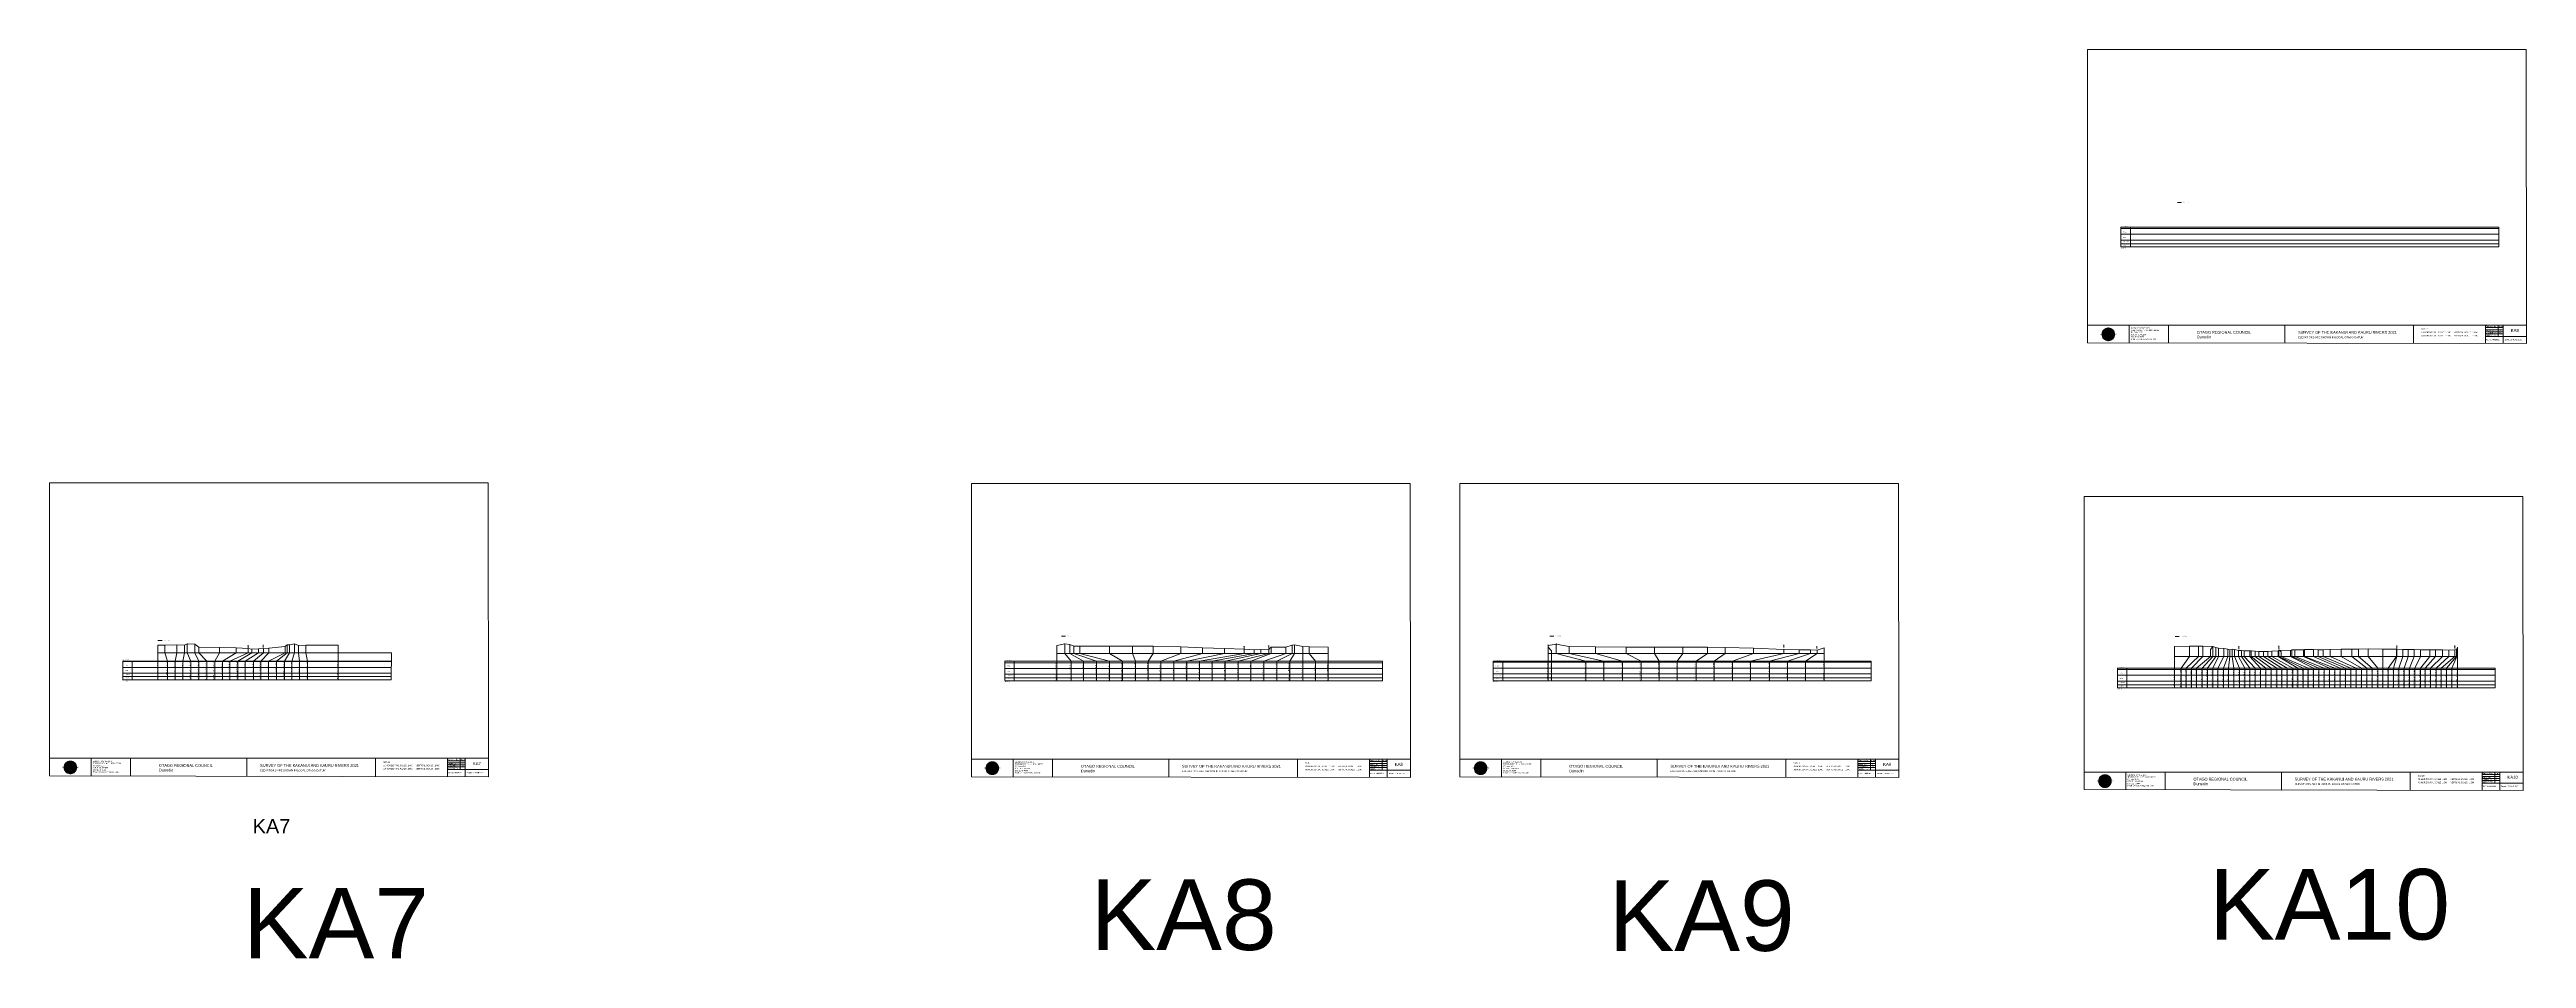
# Model space of a CAD drawing. Header units: millimetres. Extents: x -9371299 to 1075569, y -13754315 to 1425285150.
# Drawn here: x -6372180 to -4637616, y -58191 to 578156 of the extents above; entities that cross this region are included whole.
import ezdxf

# ---------------------------------------------------------------- set-up
doc = ezdxf.new("R2010")
doc.units = ezdxf.units.MM
doc.header["$PDMODE"] = 35
doc.header["$PDSIZE"] = 20
doc.layers.get('0').update_dxf_attribs({"lineweight": 0})
doc.layers.add('geo', color=7, linetype='Continuous', lineweight=0)
doc.styles.get("Standard").update_dxf_attribs({"font": 'arial.ttf'})

# ---------------------------------------------------------------- blocks, each defined once
blk = doc.blocks.new('Geomatics_Circle_SPT')
at = {"layer": 'geo', "color": 2, "linetype": 'Continuous', "lineweight": 0}
for p, q in [((0, 25.2), (-25.2, 0)), ((-24.7, 4.9), (-4.9, 24.7)), ((-24.7, -4.9), (4.9, 24.7)), ((4.9, -24.7), (-24.7, 4.9)), ((-24.7, 0), (0, -24.7)), ((-9.7, 23.3), (-23.3, 9.6)), ((9.7, 23.3), (-23.3, -9.7)), ((-23.3, 9.7), (9.7, -23.3)), ((-21, 14), (-14, 21)), ((-21, -14), (14, 21)), ((14, -21), (-21, 14)), ((0, 0), (-17.8, 17.8)), ((0, 0), (-17.8, -17.8)), ((-14, 21), (21, -14)), ((21, 14), (-14, -21)), ((23.3, -9.7), (-9.7, 23.3)), ((-9.7, -23.3), (23.3, 9.7)), ((-4.9, 24.7), (24.7, -4.9)), ((24.7, 4.9), (-4.9, -24.7)), ((25.2, 0), (0, 25.2)), ((0, 0), (17.8, 17.8)), ((0, 0), (17.8, -17.8)), ((0, -24.8), (25.2, 0)), ((4.9, 24.7), (24.7, 4.9)), ((23.3, 9.7), (9.7, 23.3)), ((14, 21), (21, 14)), ((17.8, 18.1), (17.8, 18.1)), ((-4.9, -24.7), (-24.7, -4.9)), ((-23.3, -9.7), (-9.7, -23.3)), ((-14, -21), (-21, -14)), ((-17.8, -17.8), (-17.8, -17.8)), ((24.7, -4.9), (4.9, -24.7)), ((4.9, -24.7), (4.9, -24.7)), ((9.7, -23.3), (23.3, -9.7)), ((21, -14), (14, -21)), ((18.1, -17.8), (18.1, -17.8))]:
    blk.add_line(p, q, dxfattribs=at)
at = {"layer": 'geo', "color": 1, "linetype": 'Continuous', "lineweight": 0}
for p, q in [((-25.2, 0), (9.7, 23.3)), ((-25.2, 0), (-9.6, 23.3)), ((-25.2, 0), (23.3, 9.7)), ((-25.2, 0), (-23.3, 9.7)), ((-23.3, -9.7), (-25.2, 0)), ((-9.6, -23.3), (-25.2, 0)), ((9.7, -23.3), (-25.2, 0)), ((-4.9, 24.8), (-24.7, -4.9)), ((4.9, 24.7), (-24.7, 4.9)), ((14, 21), (-24.7, -4.9)), ((-14, 21), (-24.7, 4.9)), ((21, 14), (-24.7, 4.9)), ((-21, 14), (-24.7, -4.9)), ((0, 0), (-24.7, 4.9)), ((-24.7, 4.9), (-21, -14)), ((-24.7, 4.9), (-4.9, -24.7)), ((-24.7, 4.9), (14, -21)), ((-24.7, 4.9), (-24.7, 4.9)), ((0, 0), (-24.7, -4.9)), ((-23.3, 9.7), (0, 25.2)), ((-23.3, -9.6), (0, 25.2)), ((-23.3, -9.6), (17.8, 17.8)), ((-23.3, 9.7), (-17.8, 17.9)), ((-23.3, -9.6), (-17.8, 17.9)), ((-23.3, 9.7), (17.8, 17.8)), ((-17.8, -17.8), (-23.3, 9.7)), ((0, -25.2), (-23.3, 9.7)), ((-23.3, 9.7), (17.8, -17.8)), ((-23.3, 9.7), (25.2, 0)), ((-23.3, 9.4), (-23.3, 9.4)), ((-23.3, -9.7), (25.2, 0)), ((4.9, 24.8), (-21, -14)), ((-4.9, 24.7), (-21, 14)), ((14, 21), (-21, 14)), ((-14, 21), (-21, -14)), ((0, 0), (-21, 14)), ((-21, 14), (-14, -21)), ((-21, 14), (4.9, -24.7)), ((-21, 14), (-21, 14)), ((24.7, 4.9), (-21, 14)), ((0, 0), (-21, -14)), ((-17.9, 17.6), (-17.9, 17.6)), ((-17.8, 17.8), (9.7, 23.3)), ((-17.8, 17.8), (-9.6, 23.3)), ((-17.8, -17.8), (9.7, 23.3)), ((-17.8, -17.8), (-9.7, 23.3)), ((-9.7, -23.3), (-17.8, 17.8)), ((-17.8, 17.8), (9.7, -23.3)), ((-17.8, 17.8), (23.3, -9.6)), ((-17.8, 17.8), (23.3, 9.7)), ((-17.8, -17.8), (23.3, 9.7)), ((4.9, 24.7), (-14, 21)), ((-4.9, 24.7), (-14, -20.9)), ((0, 0), (-14, 21)), ((-14, 21), (-4.9, -24.7)), ((-14, 21), (-14, 21)), ((24.7, -4.9), (-14, 21)), ((21, 14), (-14, 21)), ((-14, -21), (24.7, 4.9)), ((0, 0), (-14, -21)), ((-9.8, 23.1), (-9.8, 23.1)), ((-9.7, 23.3), (0, 25.2)), ((-9.7, 23.3), (0, -25.2)), ((-9.7, -23.3), (0, 25.2)), ((-9.6, 23.3), (17.8, -17.8)), ((-9.6, 23.3), (25.2, 0)), ((-9.6, 23.3), (17.8, 17.8)), ((-9.6, -23.3), (17.8, 17.9)), ((25.2, 0), (-9.6, -23.3)), ((0, 0), (-4.9, 24.7)), ((-4.9, 24.7), (-4.9, 24.7)), ((21, -14), (-4.9, 24.7)), ((24.8, 4.9), (-4.9, 24.7)), ((14, 21), (-4.9, 24.7)), ((-4.9, -24.7), (21, 14)), ((0, 0), (-4.9, -24.7)), ((-0.2, 25.1), (-0.2, 25.1)), ((0, 25.2), (9.7, -23.3)), ((0, 25.2), (23.3, -9.7)), ((0, 25.2), (23.3, 9.7)), ((0, 25.2), (9.7, 23.3)), ((0, 0), (4.9, 24.7)), ((0, -25.2), (9.7, 23.3)), ((0, 0), (14, 21)), ((0, 0), (21, 14)), ((23.3, 9.7), (0, -25.2)), ((0, 0), (24.8, 4.9)), ((0, 0), (4.9, -24.7)), ((0, 0), (14, -21)), ((0, 0), (21, -14)), ((0, 0), (24.8, -4.9)), ((21, 14), (4.9, 24.8)), ((14, -21), (4.9, 24.7)), ((24.7, -4.9), (4.9, 24.7)), ((4.9, 24.7), (4.9, 24.7)), ((4.9, -24.7), (14, 21)), ((4.9, -24.7), (24.7, 4.9)), ((9.4, 23.3), (9.4, 23.3)), ((9.7, 23.3), (17.8, -17.8)), ((9.7, 23.3), (25.2, 0)), ((9.7, 23.3), (17.8, 17.9)), ((17.8, 17.8), (9.7, -23.3)), ((25.2, 0), (9.7, -23.3)), ((21, -14), (14, 21)), ((24.7, 4.9), (14, 21)), ((14, 21), (14, 21)), ((14, -21), (21, 14)), ((17.6, 17.9), (17.6, 17.9)), ((17.8, 17.8), (23.3, -9.7)), ((17.8, 17.8), (23.3, 9.7)), ((23.3, 9.7), (17.8, -17.8)), ((24.7, -4.9), (21, 14)), ((21, 14), (21, 14)), ((21, -14), (24.7, 4.9)), ((23.1, 9.8), (23.1, 9.8)), ((23.3, 9.7), (25.2, 0)), ((25.2, 0), (23.3, -9.6)), ((24.7, 4.9), (24.7, 4.9)), ((25.1, 0.2), (25.1, 0.2)), ((-25.2, 0), (23.3, -9.7)), ((-25.1, -0.2), (-25.1, -0.2)), ((-24.7, -4.9), (-24.7, -4.9)), ((-24.7, -4.9), (-14, -21)), ((-24.7, -4.9), (4.9, -24.7)), ((-24.7, -4.9), (21, -14)), ((-17.8, -17.8), (-23.3, -9.7)), ((0, -25.2), (-23.3, -9.6)), ((17.8, -17.8), (-23.3, -9.6)), ((-23.1, -9.8), (-23.1, -9.8)), ((-21, -14), (24.7, -4.9)), ((-21, -14), (-21, -14)), ((-21, -14), (-4.9, -24.7)), ((-21, -14), (14, -21)), ((23.3, -9.7), (-17.8, -17.8)), ((-9.6, -23.3), (-17.8, -17.8)), ((9.7, -23.3), (-17.8, -17.8)), ((-17.6, -17.9), (-17.6, -17.9)), ((-14, -21), (21, -14)), ((-14, -21), (-14, -21)), ((-14, -21), (4.9, -24.7)), ((17.8, -17.8), (-9.7, -23.3)), ((0, -25.2), (-9.7, -23.3)), ((-9.4, -23.3), (-9.4, -23.3)), ((-4.9, -24.7), (24.7, -4.9)), ((-4.9, -24.7), (14, -21)), ((-4.9, -24.7), (-4.9, -24.7)), ((23.3, -9.6), (0, -25.2)), ((9.7, -23.3), (0, -25.2)), ((0.2, -25.1), (0.2, -25.1)), ((4.9, -24.7), (21, -14)), ((4.9, -24.7), (4.9, -24.7)), ((17.8, -17.8), (9.7, -23.3)), ((9.8, -23.1), (9.8, -23.1)), ((14, -21), (24.7, -4.9)), ((14, -21), (14, -21)), ((23.3, -9.6), (17.8, -17.8)), ((17.9, -17.6), (17.9, -17.6)), ((21, -14), (21, -14)), ((23.3, -9.4), (23.3, -9.4)), ((24.7, -4.9), (24.7, -4.9))]:
    blk.add_line(p, q, dxfattribs=at)
at = {"layer": 'geo', "color": 114, "linetype": 'Continuous', "lineweight": 0}
for p, q in [((17.9, 17.8), (-25.2, 0)), ((-24.7, 4.9), (14, 21)), ((-24.7, -4.9), (21, 14)), ((-14, -21), (-24.7, 4.9)), ((9.7, 23.3), (-23.3, 9.7)), ((0, 0), (-23.3, 9.7)), ((-23.3, 9.7), (-9.7, -23.3)), ((0, 0), (-23.3, -9.7)), ((-4.9, -24.7), (-21, 14)), ((-20.9, 14), (4.9, 24.7)), ((24.8, 4.9), (-20.9, -14)), ((0, 25.2), (-17.8, 17.8)), ((-17.8, 17.8), (0, -25.2)), ((-14, 21), (-4.9, 24.7)), ((4.9, -24.7), (-14, 21)), ((0, 0), (-9.7, 23.3)), ((0, 0), (-9.7, -23.3)), ((-4.9, 24.7), (14, -21)), ((17.8, -17.8), (0, 25.2)), ((0, 0), (9.7, 23.3)), ((0, 0), (23.3, 9.7)), ((0, 0), (9.7, -23.3)), ((0, 0), (23.3, -9.7)), ((4.9, 24.7), (21, -14)), ((23.3, -9.7), (9.7, 23.3)), ((14, 21), (24.7, -4.9)), ((25.2, 0), (17.8, 17.8)), ((21, 14), (24.7, 4.9)), ((-25.2, 0), (-17.8, -17.8)), ((-21, -14), (-24.7, -4.9)), ((-17.8, -17.8), (25.2, 0)), ((24.8, -4.9), (-14, -21)), ((-9.6, -23.3), (23.3, -9.7)), ((21, -14), (-4.9, -24.8)), ((0, -25.2), (17.9, -17.8)), ((14, -21), (4.9, -24.8))]:
    blk.add_line(p, q, dxfattribs=at)
at = {"layer": 'geo', "color": 250, "linetype": 'Continuous', "lineweight": 0}
for p, q in [((0, 0), (-25.2, 0)), ((24.7, 4.9), (-24.7, 4.9)), ((-24.7, 4.9), (-24.7, -4.9)), ((-23.3, 9.7), (23.3, 9.7)), ((-23.3, 9.7), (-23.3, 9.7)), ((-23.3, -9.7), (-23.3, 9.7)), ((21, 14), (-21, 14)), ((-21, 14), (-21, -14)), ((-17.8, 17.8), (17.8, 17.8)), ((-17.8, -17.8), (-17.8, 17.8)), ((-14, 21), (-14, 21)), ((14, 21), (-14, 21)), ((-14, 20.9), (-14, -21)), ((-9.7, 23.3), (9.7, 23.3)), ((-9.7, -23.3), (-9.7, 23.3)), ((-4.9, 24.7), (4.9, 24.7)), ((-4.9, 24.7), (-4.9, -24.7)), ((0, 0), (0, 25.2)), ((0, 0), (0, -25.2)), ((0, 0), (25.2, 0)), ((4.9, 24.7), (4.9, -24.7)), ((9.7, -23.3), (9.7, 23.3)), ((14, 21), (14, -21)), ((17.8, -17.8), (17.8, 17.8)), ((21, 14), (21, 14)), ((21, -14), (21, 14)), ((23.3, 9.7), (23.3, -9.7)), ((24.7, 4.9), (24.7, 4.9)), ((24.7, -4.9), (24.7, 4.9)), ((-24.7, -4.9), (24.7, -4.9)), ((23.3, -9.7), (-23.3, -9.7)), ((-21, -14), (21, -14)), ((17.8, -17.8), (-17.8, -17.8)), ((-14, -21), (14, -21)), ((9.7, -23.3), (-9.7, -23.3)), ((-4.9, -24.7), (4.9, -24.7))]:
    blk.add_line(p, q, dxfattribs=at)
blk = doc.blocks.new('GeomaticsNZ TITLE BLOCK')
at = {"color": 7, "linetype": 'Continuous', "lineweight": 0}
for p, q in [((0, 95), (0, 1579)), ((0, 1579), (2363, 1579)), ((2363, 1579), (2364, 95)), ((2364, 95), (0, 95)), ((0, 95), (0, 0)), ((0, 0), (2364, -4)), ((16, 95), (2364, 95)), ((224, 95), (224, 0)), ((2364, 95), (383, 95)), ((436, 95), (436, -1)), ((1063, 95), (1063, -2)), ((1755, 95), (1755, -3)), ((2144, 95), (2144, -3)), ((2144, 82), (2239, 82)), ((2144, 71), (2239, 71)), ((2144, 60), (2239, 60)), ((2144, 49), (2239, 49)), ((2144, 35), (2364, 35)), ((2212, 95), (2212, 36)), ((2239, 95), (2239, -3)), ((2364, -4), (2364, 95))]:
    blk.add_line(p, q, dxfattribs=at)
at = {"color": 7, "linetype": 'Continuous', "lineweight": 0, "xscale": 1.36, "yscale": 1.36, "zscale": 1.36}
blk.add_blockref('Geomatics_Circle_SPT', (112, 46), dxfattribs=at)
at = {"color": 7, "linetype": 'Continuous', "lineweight": 0}
for s, p in [('PK&RR', (2213, 85)), ('ST', (2220, 64)), ('PK', (2220, 51))]:
    blk.add_text(s, height=5, dxfattribs=at).set_placement(p)
at = {"color": 7, "linetype": 'Continuous', "lineweight": 0, "attachment_point": 1}
for s, width, heights, insert, char_height in [('{\\C256;Geomatics N.Z. LTD                   }', 125.08, [15.8], (69, 50), 7), ('{\\C256;GEOMATICS N.Z. LTD                   \\PTELEPHONE:  M 021 023 6 00 55;\\PPO BOX 2177\\PSOUTH DUNEDIN\\PDUNEDIN 9044\\PEmail: geomaticsnz@gmail.com}', 3535.73, [94.7], (234, 83), 7), ('{\\C256;OTAGO REGIONAL COUNCIL\\PDunedin}', 3535.73, [0], (589, 64), 15), ('{\\C256;SURVEY OF THE KAKANUI AND KAURU RIVERS 2021}', 3535.73, [0], (1134, 64), 15), ('{\\C256;ELEVATIONS ARE SHOWN IN LOCAL OTAGO DATUM}', 3535.73, [0], (1134, 35), 10), ('{\\C256;Surveyed by:}', 3535.73, [0], (2145, 92), 7), ('{\\C256;Checked by:}', 3535.73, [0], (2145, 59), 7), ('{\\C256;Approved by:}', 3535.73, [0], (2145, 46), 7), ('{\\C256;JOB No 0032021}', 3535.73, [0], (2145, 21), 7), ('{\\C256;Drawn by:}', 3535.73, [0], (2146, 70), 7), ('{\\C256;Drawn:16-JUNE-2021}', 3535.73, [0], (2245, 21), 7)]:
    blk.add_mtext_dynamic_manual_height_columns(s, width=width, gutter_width=159, heights=heights, dxfattribs=dict(at, insert=insert, char_height=char_height))

msp = doc.modelspace()

# ---------------------------------------------------------------- linework, layer by layer
at = {"color": 1, "lineweight": 0}
for p, q in [((-4882053, 471160), (-4879147, 471160)), ((-5663587, 167387), (-5660680, 167387)), ((-5321594, 167387), (-5318688, 167387)), ((-4883627, 167270), (-4880720, 167270))]:
    msp.add_line(p, q, dxfattribs=at)
at = {"color": 7, "lineweight": 0, "transparency": 33554687}
for p, q in [((-4921655, 453773), (-4657075, 453773)), ((-4921655, 453226), (-4921655, 440075)), ((-4921655, 452926), (-4657075, 452926)), ((-4915020, 453773), (-4915020, 439948)), ((-4657075, 453773), (-4657075, 439948)), ((-4921655, 448804), (-4657075, 448804)), ((-4921655, 444743), (-4657075, 444743)), ((-4921655, 442139), (-4657075, 442139)), ((-4921655, 439948), (-4657075, 439948)), ((-6316666, 150005), (-6320875, 150002)), ((-6320875, 150002), (-6320875, 136852)), ((-6320875, 149612), (-6132737, 149612)), ((-6320875, 145618), (-6132821, 145618)), ((-6320875, 141446), (-6132909, 141446)), ((-6320875, 139126), (-6132957, 139126)), ((-6316666, 150005), (-6132729, 150005)), ((-6314240, 150005), (-6314240, 136852)), ((-6296298, 155853), (-6132606, 155853)), ((-5703189, 150000), (-5438609, 150000)), ((-5703189, 149453), (-5703189, 136303)), ((-5703189, 148892), (-5438609, 148892)), ((-5703189, 144901), (-5438609, 144901)), ((-5703189, 140786), (-5438609, 140786)), ((-5696554, 150000), (-5696554, 136176)), ((-5666827, 155304), (-5476857, 155304)), ((-5438609, 150000), (-5438609, 136176)), ((-5361196, 150000), (-5096616, 150000)), ((-5361196, 149453), (-5361196, 136303)), ((-5361196, 149154), (-5096616, 149154)), ((-5361196, 145031), (-5096616, 145031)), ((-5361196, 140970), (-5096616, 140970)), ((-5354561, 150000), (-5354561, 136176)), ((-5096616, 150000), (-5096616, 136176)), ((-4924018, 145000), (-4659437, 145000)), ((-4924018, 144453), (-4924018, 131303)), ((-4924018, 144154), (-4659437, 144154)), ((-4924018, 140031), (-4659437, 140031)), ((-4917382, 145000), (-4917382, 131176)), ((-4659437, 145000), (-4659437, 131176)), ((-6320875, 136852), (-6133005, 136852)), ((-6317866, 135556), (-6317866, 135556)), ((-5703189, 138338), (-5438609, 138338)), ((-5703189, 136176), (-5438609, 136176)), ((-5700179, 135007), (-5700179, 135007)), ((-5361196, 138366), (-5096616, 138366)), ((-5361196, 136176), (-5096616, 136176)), ((-4924018, 135970), (-4659437, 135970)), ((-4924018, 133366), (-4659437, 133366)), ((-4924018, 131176), (-4659437, 131176))]:
    msp.add_line(p, q, dxfattribs=at)
at = {"lineweight": 0}
for p, q in [((-4921655, 453773), (-4921655, 453226)), ((-5661283, 162116), (-5661283, 155304)), ((-5657617, 161587), (-5657617, 155304)), ((-5654880, 160497), (-5654880, 155304)), ((-5650612, 160517), (-5650612, 155304)), ((-5629802, 160537), (-5629802, 155304)), ((-5613762, 160478), (-5613762, 155304)), ((-5599342, 160418), (-5599342, 155304)), ((-5579884, 159989), (-5579884, 155304)), ((-5564680, 159229), (-5564680, 155304)), ((-5549461, 158720), (-5549461, 155304)), ((-5535631, 158270), (-5535631, 155304)), ((-5528673, 157930), (-5528673, 155304)), ((-5523976, 158071), (-5523976, 155304)), ((-5518218, 158241), (-5518218, 155304)), ((-5516802, 159701), (-5516802, 155304)), ((-5506493, 159691), (-5506493, 155304)), ((-5502089, 161241), (-5502089, 155304)), ((-5500294, 161321), (-5500294, 155304)), ((-5494532, 160302), (-5494532, 155304)), ((-5489963, 159902), (-5489963, 155304)), ((-5322815, 161467), (-5322815, 136176)), ((-5316996, 161947), (-5316996, 155304)), ((-5307953, 160188), (-5307953, 155304)), ((-5289477, 160019), (-5289477, 155304)), ((-5268187, 159790), (-5268187, 155304)), ((-5248197, 159721), (-5248197, 155304)), ((-5228399, 159732), (-5228399, 155304)), ((-5211195, 159723), (-5211195, 155304)), ((-5198700, 159513), (-5198700, 155304)), ((-5178897, 159124), (-5178897, 155304)), ((-5157675, 158225), (-5157675, 155304)), ((-5147049, 157826), (-5147049, 155304)), ((-5139102, 157876), (-5139102, 155304)), ((-5134442, 157626), (-5134442, 155304)), ((-4884061, 160153), (-4884061, 131095)), ((-4873551, 160353), (-4873551, 153320)), ((-4867328, 160353), (-4867328, 153320)), ((-4864301, 160353), (-4864301, 153320)), ((-4857310, 160253), (-4858892, 158045)), ((-4858892, 158045), (-4858892, 153320)), ((-4857259, 160253), (-4857259, 153320)), ((-4855108, 159563), (-4855108, 153320)), ((-4853327, 159083), (-4853327, 153320)), ((-4849567, 158724), (-4849567, 153320)), ((-4846845, 158314), (-4846845, 153320)), ((-4845332, 157804), (-4845332, 153320)), ((-4843630, 158354), (-4843630, 153320)), ((-4842053, 158054), (-4842053, 153320)), ((-4839207, 157524), (-4839207, 153320)), ((-4837242, 157404), (-4837242, 153320)), ((-4835221, 157284), (-4835221, 153320)), ((-4831410, 157124), (-4831410, 153320)), ((-4830287, 157184), (-4830287, 153320)), ((-4827657, 156974), (-4827657, 153320)), ((-4825083, 156794), (-4825083, 153320)), ((-4821796, 156814), (-4821796, 153320)), ((-4818727, 156824), (-4818727, 153320)), ((-4815977, 156994), (-4815977, 153320)), ((-4811588, 157124), (-4811588, 153320)), ((-4810951, 157514), (-4810951, 153320)), ((-4802947, 157484), (-4802947, 153320)), ((-4801863, 157884), (-4801863, 153320)), ((-4799735, 157904), (-4799735, 153320)), ((-4793679, 157925), (-4793679, 153320)), ((-4792962, 158195), (-4792962, 153320)), ((-4786817, 158195), (-4786817, 153320)), ((-4783577, 157835), (-4783577, 153320)), ((-4779923, 157905), (-4779923, 153320)), ((-4774987, 158225), (-4774987, 153320)), ((-4767280, 158365), (-4767280, 153320)), ((-4759869, 158415), (-4759869, 153320)), ((-4755132, 158405), (-4755132, 153320)), ((-4748423, 158465), (-4748423, 153320)), ((-4738135, 158376), (-4738135, 153320)), ((-4728523, 158276), (-4728523, 153320)), ((-4728439, 158236), (-4728439, 153320)), ((-4728306, 158865), (-4728306, 160932)), ((-4724116, 158196), (-4724116, 153320)), ((-4720452, 158116), (-4720452, 153320)), ((-4716260, 158076), (-4716260, 153320)), ((-4711808, 157966), (-4711808, 153320)), ((-4705370, 157886), (-4705370, 153320)), ((-4701299, 157886), (-4701299, 153320)), ((-4696361, 157776), (-4696361, 153320)), ((-4691916, 157686), (-4691916, 153320)), ((-4687762, 158758), (-4687762, 160825)), ((-4687762, 157917), (-4687762, 153320)), ((-4686590, 158247), (-4686590, 153320)), ((-4686330, 158247), (-4686330, 153320)), ((-5703189, 150000), (-5703189, 149453)), ((-5661283, 155304), (-5656733, 150000)), ((-5657617, 155304), (-5648105, 150000)), ((-5656733, 136176), (-5656733, 150000)), ((-5654880, 155304), (-5639079, 150000)), ((-5650612, 155304), (-5629918, 150000)), ((-5648105, 136176), (-5648105, 150000)), ((-5639079, 136176), (-5639079, 150000)), ((-5629918, 136176), (-5629918, 150000)), ((-5629802, 155304), (-5620745, 150000)), ((-5620745, 136176), (-5620745, 150000)), ((-5613762, 155304), (-5611658, 150000)), ((-5611658, 136176), (-5611658, 150000)), ((-5599342, 155304), (-5602914, 150000)), ((-5602914, 136176), (-5602914, 150000)), ((-5579884, 155304), (-5593998, 150000)), ((-5593998, 136176), (-5593998, 150000)), ((-5564680, 155304), (-5584860, 150000)), ((-5584860, 136176), (-5584860, 150000)), ((-5549461, 155304), (-5575841, 150000)), ((-5575841, 136176), (-5575841, 150000)), ((-5535631, 155304), (-5566832, 150000)), ((-5566832, 136176), (-5566832, 150000)), ((-5528673, 155304), (-5557947, 150000)), ((-5557947, 136176), (-5557947, 150000)), ((-5523976, 155304), (-5548915, 150000)), ((-5548915, 136176), (-5548915, 150000)), ((-5518218, 155304), (-5539809, 150000)), ((-5539809, 136176), (-5539809, 150000)), ((-5516802, 155304), (-5530849, 150000)), ((-5530849, 136176), (-5530849, 150000)), ((-5506493, 155304), (-5521777, 150000)), ((-5521777, 136176), (-5521777, 150000)), ((-5502089, 155304), (-5512716, 150000)), ((-5512716, 136176), (-5512716, 150000)), ((-5500294, 155304), (-5503655, 150000)), ((-5503655, 136176), (-5503655, 150000)), ((-5494560, 136176), (-5494560, 150000)), ((-5494532, 155304), (-5494532, 150000)), ((-5489963, 155304), (-5485569, 150000)), ((-5485569, 136176), (-5485569, 150000)), ((-5361196, 150000), (-5361196, 149453)), ((-5322815, 155304), (-5129382, 155304)), ((-5316996, 155304), (-5296373, 150000)), ((-5307953, 155304), (-5283669, 150000)), ((-5296373, 136176), (-5296373, 150000)), ((-5289477, 155304), (-5270632, 150000)), ((-5283669, 136176), (-5283669, 150000)), ((-5270632, 136176), (-5270632, 150000)), ((-5268187, 155304), (-5257685, 150000)), ((-5257685, 136176), (-5257685, 150000)), ((-5248197, 155304), (-5244906, 150000)), ((-5244906, 136176), (-5244906, 150000)), ((-5228399, 155304), (-5232264, 150000)), ((-5232264, 136176), (-5232264, 150000)), ((-5211195, 155304), (-5219170, 150000)), ((-5219170, 136176), (-5219170, 150000)), ((-5198700, 155304), (-5206477, 150000)), ((-5206477, 136176), (-5206477, 150000)), ((-5178897, 155304), (-5193530, 150000)), ((-5193530, 136176), (-5193530, 150000)), ((-5157675, 155304), (-5180996, 150000)), ((-5180996, 136176), (-5180996, 150000)), ((-5147049, 155304), (-5167818, 150000)), ((-5167818, 136176), (-5167818, 150000)), ((-5139102, 155304), (-5155110, 150000)), ((-5155110, 136176), (-5155110, 150000)), ((-5134442, 155304), (-5142426, 150000)), ((-5142426, 136176), (-5142426, 150000)), ((-4924018, 145000), (-4924018, 144453)), ((-4884061, 153320), (-4685974, 153320)), ((-4873551, 153320), (-4879485, 145000)), ((-4879485, 131176), (-4879485, 145000)), ((-4867328, 153320), (-4875999, 145000)), ((-4875999, 131176), (-4875999, 145000)), ((-4864301, 153320), (-4872302, 145000)), ((-4872302, 131176), (-4872302, 145000)), ((-4858892, 153320), (-4868587, 145000)), ((-4868587, 131176), (-4868587, 145000)), ((-4857259, 153320), (-4864786, 145000)), ((-4864786, 131176), (-4864786, 145000)), ((-4855108, 153320), (-4861055, 145000)), ((-4861055, 131176), (-4861055, 145000)), ((-4853327, 153320), (-4857306, 145000)), ((-4857306, 131176), (-4857306, 145000)), ((-4849567, 153320), (-4853663, 145000)), ((-4853663, 131176), (-4853663, 145000)), ((-4846845, 153320), (-4849882, 145000)), ((-4849882, 131176), (-4849882, 145000)), ((-4845332, 153320), (-4846229, 145000)), ((-4846229, 131176), (-4846229, 145000)), ((-4843630, 153320), (-4842478, 145000)), ((-4842478, 131176), (-4842478, 145000)), ((-4842053, 153320), (-4838638, 145000)), ((-4839207, 153320), (-4834932, 145000)), ((-4838638, 131176), (-4838638, 145000)), ((-4837242, 153320), (-4831251, 145000)), ((-4835221, 153320), (-4827620, 145000)), ((-4834932, 131176), (-4834932, 145000)), ((-4831410, 153320), (-4823790, 145000)), ((-4831251, 131176), (-4831251, 145000)), ((-4830287, 153320), (-4820097, 145000)), ((-4827657, 153320), (-4816320, 145000)), ((-4827620, 131176), (-4827620, 145000)), ((-4825083, 153320), (-4812501, 145000)), ((-4823790, 131176), (-4823790, 145000)), ((-4821796, 153320), (-4808976, 145000)), ((-4820097, 131176), (-4820097, 145000)), ((-4818727, 153320), (-4805157, 145000)), ((-4816320, 131176), (-4816320, 145000)), ((-4815977, 153320), (-4801254, 145000)), ((-4812501, 131176), (-4812501, 145000)), ((-4811588, 153320), (-4797801, 145000)), ((-4810951, 153320), (-4794038, 145000)), ((-4809412, 153320), (-4790440, 145000)), ((-4808976, 131176), (-4808976, 145000)), ((-4805157, 131176), (-4805157, 145000)), ((-4802947, 153320), (-4786661, 145000)), ((-4801863, 153320), (-4783032, 145000)), ((-4801254, 131176), (-4801254, 145000)), ((-4799735, 153320), (-4779260, 145000)), ((-4797801, 131176), (-4797801, 145000)), ((-4794038, 131176), (-4794038, 145000)), ((-4793679, 153320), (-4775438, 145000)), ((-4792962, 153320), (-4771736, 145000)), ((-4790440, 131176), (-4790440, 145000)), ((-4786817, 153320), (-4768066, 145000)), ((-4786661, 131176), (-4786661, 145000)), ((-4783577, 153320), (-4764277, 145000)), ((-4783032, 131176), (-4783032, 145000)), ((-4779923, 153320), (-4760508, 145000)), ((-4779260, 131176), (-4779260, 145000)), ((-4775438, 131176), (-4775438, 145000)), ((-4774987, 153320), (-4756824, 145000)), ((-4771736, 131176), (-4771736, 145000)), ((-4768066, 131176), (-4768066, 145000)), ((-4767280, 153320), (-4753139, 145000)), ((-4764277, 131176), (-4764277, 145000)), ((-4760508, 131176), (-4760508, 145000)), ((-4759869, 153320), (-4749395, 145000)), ((-4756824, 131176), (-4756824, 145000)), ((-4755132, 153320), (-4745670, 145000)), ((-4753139, 131176), (-4753139, 145000)), ((-4749395, 131176), (-4749395, 145000)), ((-4749395, 131176), (-4749395, 145000)), ((-4748423, 153320), (-4741800, 145000)), ((-4745670, 131176), (-4745670, 145000)), ((-4741800, 131176), (-4741800, 145000)), ((-4738135, 153320), (-4738277, 145000)), ((-4738277, 131176), (-4738277, 145000)), ((-4728523, 153320), (-4734383, 145000)), ((-4734383, 131176), (-4734383, 145000)), ((-4728439, 153320), (-4730778, 145000)), ((-4730778, 131176), (-4730778, 145000)), ((-4724116, 153320), (-4727042, 145000)), ((-4727042, 131176), (-4727042, 145000)), ((-4720452, 153320), (-4723349, 145000)), ((-4723349, 131176), (-4723349, 145000)), ((-4716260, 153320), (-4719607, 145000)), ((-4719607, 131176), (-4719607, 145000)), ((-4711808, 153320), (-4715887, 145000)), ((-4715887, 131176), (-4715887, 145000)), ((-4705370, 153320), (-4711782, 145000)), ((-4711782, 145000), (-4711782, 131176)), ((-4701299, 153320), (-4708486, 145000)), ((-4708486, 131176), (-4708486, 145000)), ((-4696361, 153320), (-4704846, 145000)), ((-4704846, 131176), (-4704846, 145000)), ((-4691916, 153320), (-4700937, 145000)), ((-4700937, 131176), (-4700937, 145000)), ((-4687762, 153320), (-4697346, 145000)), ((-4697346, 131176), (-4697346, 145000)), ((-4686590, 153320), (-4693499, 145000)), ((-4693499, 131176), (-4693499, 145000)), ((-4686330, 153320), (-4689821, 145000)), ((-4689821, 131176), (-4689821, 145000))]:
    msp.add_line(p, q, dxfattribs=at)
at = {"color": 1, "lineweight": 0, "transparency": 33554687}
msp.add_line((-6296298, 164468), (-6293391, 164468), dxfattribs=at)
at = {"color": 7, "lineweight": 0}
for p, q in [((-6296298, 161185), (-6296298, 136852)), ((-6291369, 161125), (-6291369, 155853)), ((-6283018, 161285), (-6283018, 155853)), ((-6277614, 161255), (-6277614, 155853)), ((-6275701, 162175), (-6275701, 155853)), ((-6267611, 159765), (-6267611, 155853)), ((-6253119, 159544), (-6253119, 155853)), ((-6241496, 159274), (-6241496, 155853)), ((-6232990, 159368), (-6232990, 161215)), ((-6230414, 158354), (-6230414, 155853)), ((-6225798, 158633), (-6225798, 155853)), ((-6222467, 159481), (-6222467, 161329)), ((-6218620, 159113), (-6218620, 155853)), ((-6207129, 160283), (-6207129, 155853)), ((-6205836, 161353), (-6205836, 155853)), ((-6204114, 161323), (-6204114, 155853)), ((-6200700, 162143), (-6200700, 155853)), ((-6197873, 160863), (-6197873, 155853)), ((-6192652, 161093), (-6192652, 155853)), ((-6169990, 161042), (-6169990, 136852)), ((-5666827, 160896), (-5666827, 136176)), ((-5535681, 158570), (-5535681, 160417)), ((-5518295, 158983), (-5518295, 160830)), ((-5476857, 159793), (-5476857, 136176)), ((-5157629, 159456), (-5157629, 161303)), ((-5134456, 158702), (-5134456, 160550)), ((-5129382, 159377), (-5129382, 136176)), ((-4839103, 158251), (-4839103, 160504)), ((-4810958, 158335), (-4810958, 160596)), ((-4685974, 159627), (-4685974, 131176)), ((-6291369, 155853), (-6289531, 150005)), ((-6289531, 136852), (-6289531, 150005)), ((-6283018, 155853), (-6284195, 150005)), ((-6284195, 136852), (-6284195, 150005)), ((-6277614, 155853), (-6278854, 150005)), ((-6278854, 136852), (-6278854, 150005)), ((-6275701, 155853), (-6273295, 150005)), ((-6273295, 136852), (-6273295, 150005)), ((-6267611, 155853), (-6262055, 150005)), ((-6262055, 136852), (-6262055, 150005)), ((-6253119, 155853), (-6256374, 150005)), ((-6256374, 136852), (-6256374, 150005)), ((-6241496, 155853), (-6251136, 150005)), ((-6251136, 136852), (-6251136, 150005)), ((-6230414, 155853), (-6240296, 150005)), ((-6240296, 136852), (-6240296, 150005)), ((-6225798, 155853), (-6235077, 150005)), ((-6235077, 136852), (-6235077, 150005)), ((-6218620, 155853), (-6224158, 150005)), ((-6224158, 136852), (-6224158, 150005)), ((-6207129, 155853), (-6218762, 150005)), ((-6218762, 136852), (-6218762, 150005)), ((-6205836, 155853), (-6213263, 150005)), ((-6213263, 136852), (-6213263, 150005)), ((-6204114, 155853), (-6207689, 150005)), ((-6207689, 136852), (-6207689, 150005)), ((-6200700, 155853), (-6202390, 150005)), ((-6202390, 136852), (-6202390, 150005)), ((-6197873, 155853), (-6197082, 150005)), ((-6197082, 136852), (-6197082, 150005)), ((-6192652, 155853), (-6191574, 150005)), ((-6191574, 136852), (-6191574, 150005)), ((-6132606, 155853), (-6133005, 136852))]:
    msp.add_line(p, q, dxfattribs=at)
at = {"color": 1, "lineweight": 0}
for points in [[(-6296298, 161185), (-6291369, 161125), (-6283018, 161285), (-6277614, 161255), (-6275701, 162175), (-6270375, 161865), (-6267611, 159765), (-6253119, 159544), (-6241496, 159274), (-6232992, 158704), (-6230414, 158354), (-6225798, 158633), (-6222428, 158783), (-6218620, 159113), (-6207129, 160283), (-6205836, 161353), (-6204114, 161323), (-6200700, 162143), (-6197873, 160863), (-6192652, 161093), (-6169990, 161042)], [(-5666827, 160896), (-5661283, 162116), (-5657617, 161587), (-5654880, 160497), (-5650612, 160517), (-5629802, 160537), (-5613762, 160478), (-5599342, 160418), (-5579884, 159989), (-5564680, 159229), (-5549461, 158720), (-5535631, 158270), (-5528673, 157930), (-5523976, 158071), (-5518218, 158241), (-5516802, 159701), (-5506493, 159691), (-5502089, 161241), (-5500294, 161321), (-5494532, 160302), (-5489963, 159902), (-5476747, 159792)], [(-5322815, 161467), (-5322766, 160957), (-5316996, 161947), (-5307953, 160188), (-5289477, 160019), (-5268187, 159790), (-5248197, 159721), (-5228399, 159732), (-5211195, 159723), (-5198700, 159513), (-5178897, 159124), (-5157675, 158225), (-5147049, 157826), (-5139102, 157876), (-5134442, 157626), (-5129382, 159377)], [(-4884061, 160153), (-4873551, 160353), (-4867328, 160353), (-4864301, 160353), (-4857310, 160253), (-4857259, 160253), (-4855108, 159563), (-4853327, 159083), (-4849567, 158724), (-4846845, 158314), (-4845332, 157804), (-4843630, 158354), (-4842053, 158054), (-4839207, 157524), (-4837242, 157404), (-4835221, 157284), (-4831410, 157124), (-4830287, 157184), (-4827657, 156974), (-4825083, 156794), (-4821796, 156814), (-4818727, 156824), (-4815977, 156994), (-4811588, 157124), (-4810951, 157514), (-4810609, 157684), (-4802947, 157484), (-4801863, 157884), (-4799735, 157904), (-4793679, 157925), (-4792962, 158195), (-4786817, 158195), (-4783172, 157835), (-4779923, 157905), (-4774987, 158225), (-4767280, 158365), (-4759869, 158415), (-4755132, 158405), (-4748423, 158465), (-4737736, 158376), (-4728523, 158276), (-4728439, 158236), (-4724116, 158196), (-4720452, 158116), (-4716260, 158076), (-4711808, 157966), (-4705370, 157886), (-4701299, 157886), (-4696361, 157776), (-4691916, 157686), (-4687762, 157917), (-4686590, 158247), (-4686330, 158247), (-4685974, 159627)]]:
    msp.add_lwpolyline(points, dxfattribs=at)
at = {"color": 7, "lineweight": 0}
for points in [[(-6270375, 161865), (-6270375, 155853), (-6267553, 150005), (-6267553, 136852)], [(-6232992, 158704), (-6232992, 155853), (-6245806, 150005), (-6245806, 136852)], [(-6222428, 158783), (-6222428, 155853), (-6229346, 150005), (-6229346, 136852)]]:
    msp.add_lwpolyline(points, dxfattribs=at)
at = {"lineweight": 0}
for points in [[(-5322766, 160957), (-5322766, 159734), (-5320337, 157286), (-5320337, 136176)], [(-4810609, 157684), (-4809412, 156462), (-4809412, 153320)]]:
    msp.add_lwpolyline(points, dxfattribs=at)
at = {"color": 7, "lineweight": 0}
for p in [(-6296298, 161185), (-6291369, 161125), (-6283018, 161285), (-6277614, 161255), (-6275701, 162175), (-6270375, 161865), (-6267611, 159765), (-6253119, 159544), (-6241496, 159274), (-6232992, 158704), (-6230414, 158354), (-6225798, 158633), (-6222428, 158783), (-6218620, 159113), (-6207129, 160283), (-6205836, 161353), (-6204114, 161323), (-6200700, 162143), (-6197873, 160863), (-6192652, 161093), (-6169990, 161042), (-5666827, 160896), (-5661283, 162116), (-5657617, 161587), (-5654880, 160497), (-5650612, 160517), (-5629802, 160537), (-5613762, 160478), (-5599342, 160418), (-5579884, 159989), (-5564680, 159229), (-5549461, 158720), (-5535631, 158270), (-5528673, 157930), (-5523976, 158071), (-5518218, 158241), (-5516802, 159701), (-5506493, 159691), (-5502089, 161241), (-5500294, 161321), (-5494532, 160302), (-5489963, 159902), (-5476857, 159792), (-5322815, 161467), (-5322766, 160957), (-5316996, 161947), (-5307953, 160188), (-5289477, 160019), (-5268187, 159790), (-5248197, 159721), (-5228399, 159732), (-5211195, 159723), (-5198700, 159513), (-5178897, 159124), (-5157675, 158225), (-5147049, 157826), (-5139102, 157876), (-5134442, 157626), (-5129382, 159377), (-4884061, 160153), (-4873551, 160353), (-4867328, 160353), (-4864301, 160373), (-4857310, 160253), (-4857259, 160253), (-4855108, 159563), (-4853327, 159083), (-4849567, 158724), (-4846845, 158314), (-4845332, 157804), (-4843630, 158354), (-4842053, 158054), (-4839207, 157524), (-4837242, 157404), (-4835221, 157284), (-4831410, 157124), (-4830287, 157184), (-4827657, 156974), (-4825083, 156794), (-4821796, 156814), (-4818727, 156824), (-4815977, 156994), (-4811588, 157124), (-4810951, 157514), (-4810609, 157684), (-4802947, 157484), (-4801863, 157884), (-4799735, 157904), (-4793679, 157925), (-4792962, 158195), (-4786817, 158195), (-4783577, 157835), (-4779923, 157905), (-4774987, 158225), (-4767280, 158365), (-4759869, 158415), (-4755132, 158405), (-4748423, 158465), (-4738135, 158376), (-4728523, 158276), (-4728439, 158236), (-4724116, 158196), (-4720452, 158116), (-4716260, 158076), (-4711808, 157966), (-4705370, 157886), (-4701299, 157886), (-4696361, 157776), (-4691916, 157686), (-4687762, 157917), (-4686590, 158257), (-4686330, 158247), (-4685974, 159627)]:
    msp.add_point(p, dxfattribs=at)

# ---------------------------------------------------------------- block references
at = {"color": 7, "lineweight": 0, "xscale": 130.037656131007, "yscale": 130.037656131007, "zscale": 130.037656131007}
for p in [(-4945023, 372796), (-6372180, 69573), (-5726557, 69024), (-5384564, 69024), (-4947386, 59985)]:
    msp.add_blockref('GeomaticsNZ TITLE BLOCK', p, dxfattribs=at)

# ---------------------------------------------------------------- texts
at = {"color": 7, "lineweight": 0, "transparency": 33554687}
for s, height, p in [('Ground Level', 473.07, (-4877861, 471160)), ('DATUM 150.00', 473.07, (-4921722, 453909)), ('Section KA9', 473.07, (-4921722, 439030)), ('Ground Level', 473.07, (-4920263, 443511)), ('Chainage', 473.1, (-4920261, 441187)), ('Easting', 473.1, (-4920280, 446301)), ('Northing', 473.1, (-4920211, 450160)), ('Ground Level', 473.07, (-6292106, 164468)), ('Ground Level', 473.07, (-5659395, 167387)), ('Ground Level', 473.07, (-5317402, 167387)), ('Ground Level', 473.07, (-4879434, 167270)), ('DATUM 150.00', 473.07, (-6320942, 150459)), ('Ground Level', 473.07, (-6319483, 140288)), ('Easting', 473.1, (-6319500, 143077)), ('Northing', 473.1, (-6319431, 146937)), ('DATUM 150.00', 473.07, (-5703256, 150136)), ('Ground Level', 473.07, (-5701797, 139739)), ('Easting', 473.1, (-5701814, 142528)), ('Northing', 473.1, (-5701745, 146387)), ('DATUM 150.00', 473.07, (-5361263, 150136)), ('Ground Level', 473.07, (-5359804, 139739)), ('Easting', 473.1, (-5359821, 142528)), ('Northing', 473.1, (-5359752, 146387)), ('DATUM 145.00', 473.07, (-4924085, 145136)), ('Northing', 473.1, (-4922574, 141387)), ('Section KA7', 473.07, (-6320942, 135807)), ('Chainage', 473.1, (-6319481, 137964)), ('Section KA8', 473.07, (-5703256, 135258)), ('Chainage', 473.1, (-5701795, 137414)), ('Section KA9', 473.07, (-5361263, 135258)), ('Chainage', 473.1, (-5359802, 137414)), ('Section KA10', 473.07, (-4924085, 130258)), ('Ground Level', 473.07, (-4922626, 134739)), ('Chainage', 473.1, (-4922623, 132414)), ('Easting', 473.1, (-4922643, 137528))]:
    msp.add_text(s, height=height, dxfattribs=at).set_placement(p)
at = {"color": 7, "lineweight": 0}
for s, height, p in [('SCALE :  ', 1005.5, (-4711307, 381948)), ('KA9', 2154.7, (-4648592, 380375)), ('A1 HORIZONTAL SCALE  1:400      VERTICAL SCALE   1:400 ', 1005.54, (-4711261, 379624)), ('A3 HORIZONTAL SCALE  1:800      VERTICAL SCALE   1:800', 1005.54, (-4711261, 377301)), ('A1 HORIZONTAL SCALE  1:400      VERTICAL SCALE   1:400 ', 1005.54, (-6138418, 76401)), ('A3 HORIZONTAL SCALE  1:800      VERTICAL SCALE   1:800', 1005.54, (-6138418, 74077)), ('SCALE :  ', 1005.5, (-6138464, 78725)), ('KA7', 2154.7, (-6075749, 77152)), ('A1 HORIZONTAL SCALE  1:400      VERTICAL SCALE   1:400 ', 1005.54, (-5492794, 75852)), ('A3 HORIZONTAL SCALE  1:800      VERTICAL SCALE   1:800', 1005.54, (-5492794, 73528)), ('SCALE :  ', 1005.5, (-5492841, 78176)), ('KA8', 2154.7, (-5430125, 76602)), ('A1 HORIZONTAL SCALE  1:400      VERTICAL SCALE   1:400 ', 1005.54, (-5150802, 75852)), ('A3 HORIZONTAL SCALE  1:800      VERTICAL SCALE   1:800', 1005.54, (-5150802, 73528)), ('SCALE :  ', 1005.5, (-5150848, 78176)), ('KA9', 2154.7, (-5088133, 76602)), ('SCALE :  ', 1005.5, (-4713670, 69137)), ('KA10', 2154.7, (-4650954, 67564)), ('A1 HORIZONTAL SCALE  1:400      VERTICAL SCALE   1:400 ', 1005.54, (-4713623, 66813)), ('A3 HORIZONTAL SCALE  1:800      VERTICAL SCALE   1:800', 1005.54, (-4713623, 64489)), ('KA7', 10000, (-6229942, 29416)), ('KA10', 49394.5, (-4859892, -44936)), ('KA7', 49394.5, (-6236795, -58191)), ('KA8', 49394.5, (-5643210, -52274)), ('KA9', 49394.5, (-5280417, -52895))]:
    msp.add_text(s, height=height, dxfattribs=at).set_placement(p)
for s, p in [('  4.92  161.19  1426019.94  5007054.96', (-6296467, 136953)), ('  9.85  161.13  1426014.45  5007051.74', (-6289843, 136903)), (' 18.20  161.29  1426007.13  5007046.46', (-6284392, 136799)), (' 23.61  161.26  1426002.91  5007042.54', (-6278940, 136900)), (' 25.52  162.18  1426001.42  5007041.23', (-6273489, 136890)), (' 30.85  161.87  1425996.45  5007039.27', (-6268037, 136862)), (' 33.61  159.77  1425994.10  5007037.78', (-6262586, 136852)), (' 48.10  159.54  1425981.03  5007031.52', (-6257134, 136883)), (' 59.73  159.27  1425970.58  5007026.43', (-6251683, 136833)), (' 68.23  158.70  1425962.88  5007022.82', (-6246231, 136828)), (' 70.81  158.35  1425960.64  5007021.53', (-6240780, 136804)), (' 75.42  158.63  1425956.50  5007019.49', (-6235328, 136794)), (' 78.79  158.78  1425953.37  5007018.22', (-6229877, 136784)), (' 82.60  159.11  1425950.04  5007016.36', (-6224425, 136784)), (' 94.09  160.28  1425941.07  5007008.65', (-6218974, 136772)), (' 95.39  161.35  1425938.66  5007010.53', (-6213523, 136762)), (' 97.11  161.32  1425936.90  5007010.21', (-6208071, 136752)), ('100.52  162.14  1425933.96  5007008.45', (-6202620, 136790)), ('103.35  160.86  1425931.42  5007007.21', (-6197168, 136780)), ('108.57  161.09  1425926.64  5007005.10', (-6191717, 136770)), ('131.23  161.04  1425906.25  5006995.21', (-6170404, 136852)), ('  5.18  160.90  1426030.76  5007036.41', (-5667032, 136154)), (' 10.72  162.12  1426030.50  5007030.69', (-5657309, 136107)), (' 14.39  161.59  1426031.42  5007027.12', (-5648294, 136107)), (' 17.12  160.50  1426031.54  5007024.37', (-5639279, 136107)), (' 21.39  160.52  1426032.18  5007020.15', (-5630263, 136162)), (' 42.20  160.54  1426035.27  5006999.57', (-5621248, 136174)), (' 58.24  160.48  1426037.39  5006983.67', (-5612233, 136154)), (' 72.66  160.42  1426039.11  5006969.35', (-5603217, 136150)), (' 92.12  159.99  1426042.37  5006950.16', (-5594202, 136154)), ('107.32  159.23  1426044.25  5006935.07', (-5585186, 136107)), ('122.54  158.72  1426046.45  5006920.01', (-5576171, 136107)), ('136.37  158.27  1426048.62  5006906.35', (-5567156, 136107)), ('143.33  157.93  1426049.45  5006899.44', (-5558141, 136107)), ('148.03  158.07  1426050.18  5006894.80', (-5549125, 136107)), ('153.79  158.24  1426050.93  5006889.09', (-5540110, 136107)), ('155.20  159.70  1426051.21  5006887.70', (-5531094, 136107)), ('165.51  159.69  1426052.14  5006877.42', (-5522079, 136107)), ('169.92  161.24  1426053.19  5006873.12', (-5513064, 136107)), ('171.71  161.32  1426053.42  5006871.34', (-5504049, 136107)), ('177.47  160.30  1426054.54  5006865.68', (-5495034, 136107)), ('182.04  159.90  1426054.86  5006861.11', (-5486018, 136107)), ('195.15  159.79  1426056.95  5006848.17', (-5477003, 136107)), (' 17.73  161.47  1426049.07  5007031.53', (-5322938, 136207)), (' 17.78  160.96  1426049.95  5007032.57', (-5320441, 136207)), (' 23.55  161.95  1426053.52  5007027.78', (-5296602, 136263)), (' 32.59  160.19  1426060.33  5007021.83', (-5283772, 136254)), (' 51.07  160.02  1426074.49  5007009.96', (-5270941, 136254)), (' 72.36  159.79  1426090.71  5006996.17', (-5258111, 136250)), (' 92.35  159.72  1426105.87  5006983.14', (-5245280, 136254)), ('112.15  159.73  1426121.11  5006970.50', (-5232450, 136207)), ('129.35  159.72  1426134.05  5006959.16', (-5219619, 136207)), ('141.85  159.51  1426143.59  5006951.09', (-5206788, 136207)), ('161.65  159.12  1426158.64  5006938.22', (-5193958, 136207)), ('182.87  158.23  1426174.78  5006924.44', (-5181127, 136207)), ('193.50  157.83  1426182.92  5006917.61', (-5168296, 136207)), ('201.45  157.88  1426189.21  5006912.74', (-5155466, 136263)), ('206.11  157.63  1426192.42  5006909.32', (-5142635, 136263)), ('211.17  159.38  1426196.57  5006906.39', (-5129805, 136263)), ('  0.10  160.15  1426218.95  5007097.36', (-4884137, 131194)), (' 10.61  160.35  1426217.42  5007086.78', (-4879836, 131146)), (' 16.83  160.35  1426216.54  5007080.62', (-4876113, 131146)), (' 19.86  160.37  1426216.06  5007077.63', (-4872390, 131146)), (' 26.85  160.25  1426215.00  5007070.72', (-4868667, 131202)), (' 26.90  160.25  1426215.13  5007070.65', (-4864945, 131202)), (' 29.05  159.56  1426214.90  5007068.51', (-4861222, 131202)), (' 30.83  159.08  1426214.15  5007066.82', (-4857499, 131193)), (' 34.59  158.72  1426213.80  5007063.07', (-4853776, 131193)), (' 37.31  158.31  1426213.45  5007060.37', (-4850053, 131193)), (' 38.83  157.80  1426212.92  5007058.92', (-4846330, 131193)), (' 40.53  158.35  1426213.05  5007057.18', (-4842607, 131214)), (' 42.11  158.05  1426212.75  5007055.63', (-4838884, 131214)), (' 44.95  157.52  1426212.57  5007052.78', (-4835162, 131214)), (' 46.92  157.40  1426211.98  5007050.88', (-4831439, 131214)), (' 48.94  157.28  1426211.43  5007048.92', (-4827716, 131214)), (' 52.75  157.12  1426211.34  5007045.08', (-4823993, 131194)), (' 53.87  157.18  1426211.24  5007043.96', (-4820271, 131194)), (' 56.50  156.97  1426210.37  5007041.43', (-4816548, 131194)), (' 59.08  156.79  1426210.08  5007038.87', (-4812825, 131194)), (' 62.36  156.81  1426209.86  5007035.58', (-4809102, 131196)), (' 65.43  156.82  1426209.37  5007032.55', (-4805379, 131196)), (' 68.18  156.99  1426209.17  5007029.80', (-4801656, 131196)), (' 72.57  157.12  1426208.04  5007025.53', (-4797933, 131189)), (' 73.21  157.51  1426208.08  5007024.88', (-4794210, 131189)), (' 73.55  157.68  1426208.18  5007024.52', (-4790488, 131189)), (' 81.21  157.48  1426206.99  5007016.95', (-4786765, 131194)), (' 82.30  157.88  1426206.75  5007015.89', (-4783042, 131194)), (' 84.42  157.90  1426206.61  5007013.76', (-4779319, 131194)), (' 90.48  157.93  1426205.85  5007007.75', (-4775596, 131194)), (' 91.20  158.20  1426205.55  5007007.07', (-4771873, 131194)), (' 97.34  158.20  1426204.79  5007000.97', (-4768151, 131194)), ('100.58  157.84  1426204.08  5006997.80', (-4764428, 131146)), ('104.24  157.91  1426203.92  5006994.13', (-4760705, 131146)), ('109.17  158.23  1426203.25  5006989.24', (-4756982, 131146)), ('116.88  158.37  1426201.75  5006981.67', (-4753259, 131146)), ('124.29  158.42  1426200.73  5006974.33', (-4749536, 131146)), ('129.03  158.41  1426200.20  5006969.62', (-4745813, 131146)), ('135.74  158.47  1426198.83  5006963.04', (-4742091, 131146)), ('146.02  158.38  1426197.55  5006952.83', (-4738368, 131146)), ('155.64  158.28  1426195.88  5006943.36', (-4734645, 131146)), ('155.72  158.24  1426196.05  5006943.25', (-4730922, 131146)), ('160.04  158.20  1426195.51  5006938.96', (-4727199, 131146)), ('163.71  158.12  1426195.01  5006935.33', (-4723476, 131146)), ('167.90  158.08  1426194.28  5006931.20', (-4719753, 131146)), ('172.35  157.97  1426193.74  5006926.78', (-4716030, 131146)), ('178.79  157.89  1426192.67  5006920.43', (-4712307, 131146)), ('182.86  157.89  1426192.23  5006916.38', (-4708584, 131146)), ('187.80  157.78  1426191.47  5006911.50', (-4704861, 131146)), ('192.24  157.69  1426190.37  5006907.17', (-4701139, 131146)), ('196.40  157.92  1426189.97  5006903.03', (-4697416, 131146)), ('197.57  158.26  1426190.21  5006901.81', (-4693693, 131146)), ('197.83  158.25  1426190.19  5006901.55', (-4689970, 131146)), ('198.19  159.63  1426190.05  5006901.21', (-4686247, 131146))]:
    msp.add_text(s, height=500, rotation=90, dxfattribs=at).set_placement(p)
at = {"color": 7, "lineweight": 0, "char_height": 500, "attachment_point": 1, "rotation": 90}
for insert in [(-6233778, 160674), (-6223138, 160745), (-5536469, 159876), (-5519082, 160289), (-5158417, 160762), (-5135244, 160008), (-4839891, 159962), (-4811745, 160054), (-4728902, 160255), (-4688358, 160148)]:
    msp.add_mtext_dynamic_manual_height_columns('W', width=4277.93, gutter_width=12.5, heights=[0], dxfattribs=dict(at, insert=insert))

doc.saveas('drawing.dxf')
